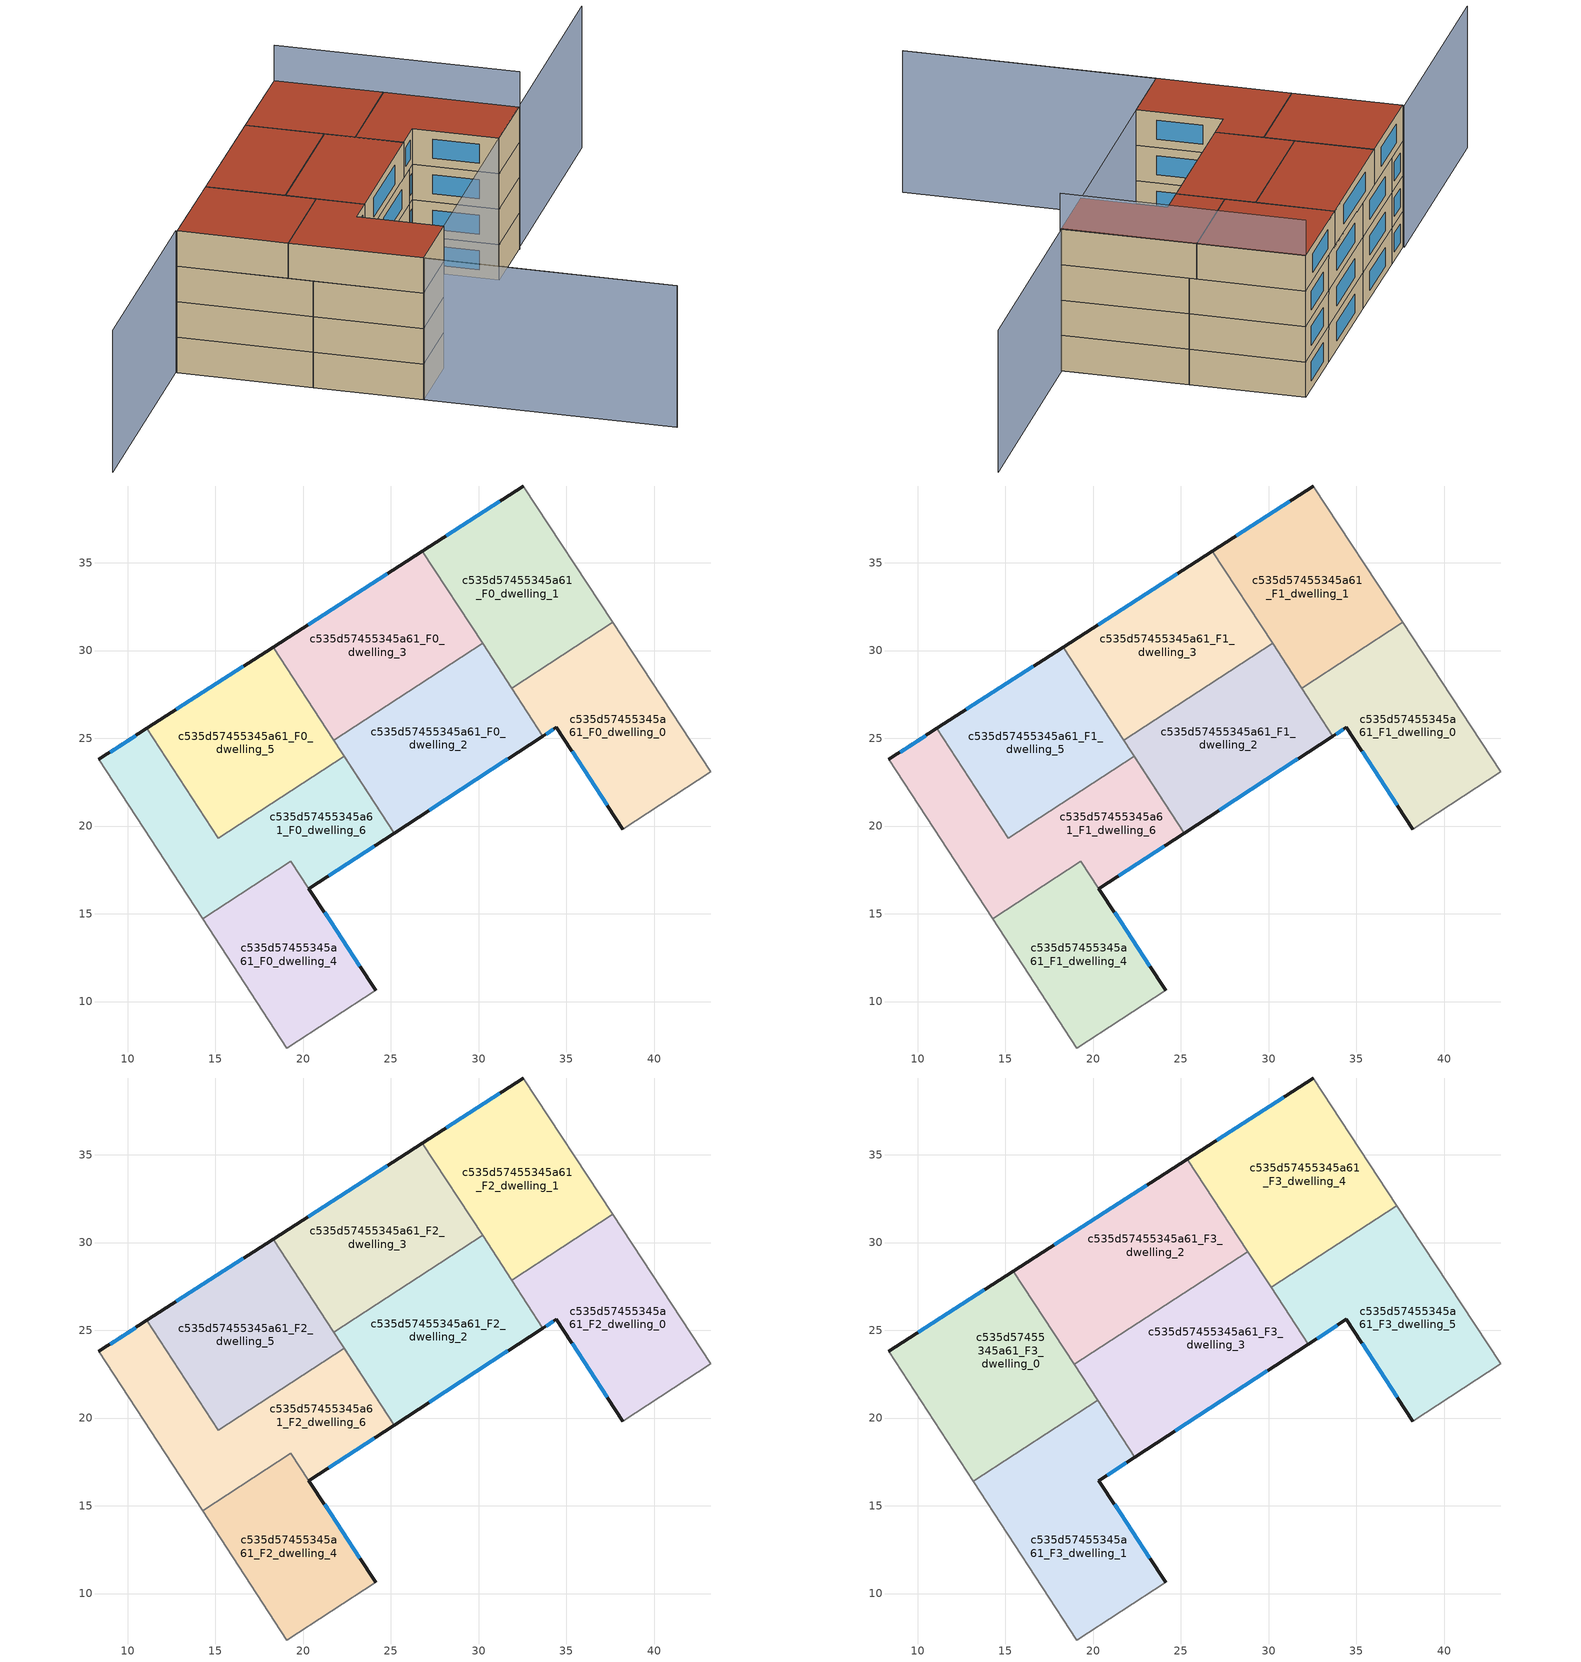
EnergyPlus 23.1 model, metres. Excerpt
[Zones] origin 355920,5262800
c535d57455345a61_F0_dwelling_0
 floor ground (EU_floor_Construction): 37.64,31.61 43.22,23.08 38.22,19.82 34.43,25.62 33.66,25.12 31.87,27.86 z0
 wall outside (EU_wall_Construction): 33.66,25.12 34.43,25.62 38.22,19.82 z0:3
 wall to c535d57455345a61_F0_dwelling_1 (EU_wall_Construction): 37.64,31.61 31.87,27.86 z0:3
 wall adiabatic (EU_wall_Construction): 38.22,19.82 43.22,23.08 37.64,31.61 z0:3
 wall to c535d57455345a61_F0_dwelling_2 (EU_wall_Construction): 31.87,27.86 33.66,25.12 z0:3
 window (EU_Window_Construction): 35.32,24.26 37.33,21.18 / 33.84,25.24 34.25,25.5 z0.7:2.3
c535d57455345a61_F0_dwelling_1
 floor ground (EU_floor_Construction): 32.55,39.38 37.64,31.61 31.87,27.86 26.79,35.67 z0
 wall outside (EU_wall_Construction): 32.55,39.38 26.79,35.67 z0:3
 wall adiabatic (EU_wall_Construction): 37.64,31.61 32.55,39.38 z0:3
 wall to c535d57455345a61_F0_dwelling_3 (EU_wall_Construction): 26.79,35.67 30.22,30.41 z0:3
 wall to c535d57455345a61_F0_dwelling_2 (EU_wall_Construction): 30.22,30.41 31.87,27.86 z0:3
 window (EU_Window_Construction): 31.2,38.51 28.14,36.54 z0.7:2.3
c535d57455345a61_F0_dwelling_2
 floor ground (EU_floor_Construction): 30.22,30.41 33.66,25.12 25.18,19.6 21.74,24.89 z0
 wall outside (EU_wall_Construction): 25.18,19.6 33.66,25.12 z0:3
 wall to c535d57455345a61_F0_dwelling_3 (EU_wall_Construction): 30.22,30.41 21.74,24.89 z0:3
 wall to c535d57455345a61_F0_dwelling_5 (EU_wall_Construction): 21.74,24.89 25.18,19.6 z0:3
 window (EU_Window_Construction): 27.17,20.9 31.67,23.82 z0.7:2.3
c535d57455345a61_F0_dwelling_3
 floor ground (EU_floor_Construction): 26.79,35.67 30.22,30.41 21.74,24.89 18.28,30.2 z0
 wall outside (EU_wall_Construction): 26.79,35.67 18.28,30.2 z0:3
 wall to c535d57455345a61_F0_dwelling_5 (EU_wall_Construction): 18.28,30.2 21.74,24.89 z0:3
 window (EU_Window_Construction): 24.79,34.39 20.28,31.48 z0.7:2.3
c535d57455345a61_F0_dwelling_4
 floor ground (EU_floor_Construction): 19.3,18 24.12,10.64 19.06,7.35 14.26,14.72 z0
 wall outside (EU_wall_Construction): 24.12,10.64 20.32,16.44 z0:3
 wall adiabatic (EU_wall_Construction): 14.26,14.72 19.06,7.35 24.12,10.64 z0:3
 wall to c535d57455345a61_F0_dwelling_6 (EU_wall_Construction): 20.32,16.44 19.3,18 14.26,14.72 z0:3
 window (EU_Window_Construction): 23.23,12 21.22,15.08 z0.7:2.3
c535d57455345a61_F0_dwelling_5
 floor ground (EU_floor_Construction): 18.28,30.2 22.34,23.97 15.17,19.3 11.09,25.57 z0
 wall outside (EU_wall_Construction): 18.28,30.2 11.09,25.57 z0:3
 wall to c535d57455345a61_F0_dwelling_6 (EU_wall_Construction): 11.09,25.57 15.17,19.3 22.34,23.97 25.18,19.6 z0:3
 window (EU_Window_Construction): 16.59,29.11 12.78,26.65 z0.7:2.3
c535d57455345a61_F0_dwelling_6
 floor ground (EU_floor_Construction): 22.34,23.97 25.18,19.6 20.33,16.44 19.3,18 14.26,14.72 8.35,23.81 11.09,25.57 15.17,19.3 z0
 wall outside (EU_wall_Construction): 11.09,25.57 8.35,23.81 / 20.33,16.44 25.18,19.6 z0:3
 wall adiabatic (EU_wall_Construction): 8.35,23.81 14.26,14.72 z0:3
 window (EU_Window_Construction): 10.44,25.15 8.99,24.22 / 21.47,17.18 24.04,18.86 z0.7:2.3
c535d57455345a61_F1_dwelling_0
 floor to c535d57455345a61_F0_dwelling_0 (EU_floor_Construction): 37.64,31.61 43.22,23.08 38.22,19.82 34.43,25.62 33.66,25.12 31.87,27.86 z3
 wall outside (EU_wall_Construction): 33.66,25.12 34.43,25.62 38.22,19.82 z3:6
 wall to c535d57455345a61_F1_dwelling_1 (EU_wall_Construction): 37.64,31.61 31.87,27.86 z3:6
 wall adiabatic (EU_wall_Construction): 38.22,19.82 43.22,23.08 37.64,31.61 z3:6
 wall to c535d57455345a61_F1_dwelling_2 (EU_wall_Construction): 31.87,27.86 33.66,25.12 z3:6
 window (EU_Window_Construction): 35.32,24.26 37.33,21.18 / 33.84,25.24 34.25,25.5 z3.7:5.3
c535d57455345a61_F1_dwelling_1
 floor to c535d57455345a61_F0_dwelling_1 (EU_floor_Construction): 32.55,39.38 37.64,31.61 31.87,27.86 26.79,35.67 z3
 wall outside (EU_wall_Construction): 32.55,39.38 26.79,35.67 z3:6
 wall adiabatic (EU_wall_Construction): 37.64,31.61 32.55,39.38 z3:6
 wall to c535d57455345a61_F1_dwelling_3 (EU_wall_Construction): 26.79,35.67 30.22,30.41 z3:6
 wall to c535d57455345a61_F1_dwelling_2 (EU_wall_Construction): 30.22,30.41 31.87,27.86 z3:6
 window (EU_Window_Construction): 31.2,38.51 28.14,36.54 z3.7:5.3
c535d57455345a61_F1_dwelling_2
 floor to c535d57455345a61_F0_dwelling_2 (EU_floor_Construction): 30.22,30.41 33.66,25.12 25.18,19.6 21.74,24.89 z3
 wall outside (EU_wall_Construction): 25.18,19.6 33.66,25.12 z3:6
 wall to c535d57455345a61_F1_dwelling_3 (EU_wall_Construction): 30.22,30.41 21.74,24.89 z3:6
 wall to c535d57455345a61_F1_dwelling_5 (EU_wall_Construction): 21.74,24.89 25.18,19.6 z3:6
 window (EU_Window_Construction): 27.17,20.9 31.67,23.82 z3.7:5.3
c535d57455345a61_F1_dwelling_3
 floor to c535d57455345a61_F0_dwelling_3 (EU_floor_Construction): 26.79,35.67 30.22,30.41 21.74,24.89 18.28,30.2 z3
 wall outside (EU_wall_Construction): 26.79,35.67 18.28,30.2 z3:6
 wall to c535d57455345a61_F1_dwelling_5 (EU_wall_Construction): 18.28,30.2 21.74,24.89 z3:6
 window (EU_Window_Construction): 24.79,34.39 20.28,31.48 z3.7:5.3
c535d57455345a61_F1_dwelling_4
 floor to c535d57455345a61_F0_dwelling_4 (EU_floor_Construction): 19.3,18 24.12,10.64 19.06,7.35 14.26,14.72 z3
 wall outside (EU_wall_Construction): 24.12,10.64 20.32,16.44 z3:6
 wall adiabatic (EU_wall_Construction): 14.26,14.72 19.06,7.35 24.12,10.64 z3:6
 wall to c535d57455345a61_F1_dwelling_6 (EU_wall_Construction): 20.32,16.44 19.3,18 14.26,14.72 z3:6
 window (EU_Window_Construction): 23.23,12 21.22,15.08 z3.7:5.3
c535d57455345a61_F1_dwelling_5
 floor to c535d57455345a61_F0_dwelling_5 (EU_floor_Construction): 18.28,30.2 22.34,23.97 15.17,19.3 11.09,25.57 z3
 wall outside (EU_wall_Construction): 18.28,30.2 11.09,25.57 z3:6
 wall to c535d57455345a61_F1_dwelling_6 (EU_wall_Construction): 11.09,25.57 15.17,19.3 22.34,23.97 25.18,19.6 z3:6
 window (EU_Window_Construction): 16.59,29.11 12.78,26.65 z3.7:5.3
c535d57455345a61_F1_dwelling_6
 floor to c535d57455345a61_F0_dwelling_6 (EU_floor_Construction): 22.34,23.97 25.18,19.6 20.33,16.44 19.3,18 14.26,14.72 8.35,23.81 11.09,25.57 15.17,19.3 z3
 wall outside (EU_wall_Construction): 11.09,25.57 8.35,23.81 / 20.33,16.44 25.18,19.6 z3:6
 wall adiabatic (EU_wall_Construction): 8.35,23.81 14.26,14.72 z3:6
 window (EU_Window_Construction): 10.44,25.15 8.99,24.22 / 21.47,17.18 24.04,18.86 z3.7:5.3
c535d57455345a61_F2_dwelling_0
 floor to c535d57455345a61_F1_dwelling_0 (EU_floor_Construction): 37.64,31.61 43.22,23.08 38.22,19.82 34.43,25.62 33.66,25.12 31.87,27.86 z6
 wall outside (EU_wall_Construction): 33.66,25.12 34.43,25.62 38.22,19.82 z6:9
 wall to c535d57455345a61_F2_dwelling_1 (EU_wall_Construction): 37.64,31.61 31.87,27.86 z6:9
 wall adiabatic (EU_wall_Construction): 38.22,19.82 43.22,23.08 37.64,31.61 z6:9
 wall to c535d57455345a61_F2_dwelling_2 (EU_wall_Construction): 31.87,27.86 33.66,25.12 z6:9
 window (EU_Window_Construction): 35.32,24.26 37.33,21.18 / 33.84,25.24 34.25,25.5 z6.7:8.3
c535d57455345a61_F2_dwelling_1
 floor to c535d57455345a61_F1_dwelling_1 (EU_floor_Construction): 32.55,39.38 37.64,31.61 31.87,27.86 26.79,35.67 z6
 wall outside (EU_wall_Construction): 32.55,39.38 26.79,35.67 z6:9
 wall adiabatic (EU_wall_Construction): 37.64,31.61 32.55,39.38 z6:9
 wall to c535d57455345a61_F2_dwelling_3 (EU_wall_Construction): 26.79,35.67 30.22,30.41 z6:9
 wall to c535d57455345a61_F2_dwelling_2 (EU_wall_Construction): 30.22,30.41 31.87,27.86 z6:9
 window (EU_Window_Construction): 31.2,38.51 28.14,36.54 z6.7:8.3
c535d57455345a61_F2_dwelling_2
 floor to c535d57455345a61_F1_dwelling_2 (EU_floor_Construction): 30.22,30.41 33.66,25.12 25.18,19.6 21.74,24.89 z6
 wall outside (EU_wall_Construction): 25.18,19.6 33.66,25.12 z6:9
 wall to c535d57455345a61_F2_dwelling_3 (EU_wall_Construction): 30.22,30.41 21.74,24.89 z6:9
 wall to c535d57455345a61_F2_dwelling_5 (EU_wall_Construction): 21.74,24.89 25.18,19.6 z6:9
 window (EU_Window_Construction): 27.17,20.9 31.67,23.82 z6.7:8.3
 ceiling adiabatic (EU_roof_Construction): 32.24,24.2 28.8,29.48 21.74,24.89 25.18,19.6 z9
c535d57455345a61_F2_dwelling_3
 floor to c535d57455345a61_F1_dwelling_3 (EU_floor_Construction): 26.79,35.67 30.22,30.41 21.74,24.89 18.28,30.2 z6
 wall outside (EU_wall_Construction): 26.79,35.67 18.28,30.2 z6:9
 wall to c535d57455345a61_F2_dwelling_5 (EU_wall_Construction): 18.28,30.2 21.74,24.89 z6:9
 window (EU_Window_Construction): 24.79,34.39 20.28,31.48 z6.7:8.3
 ceiling adiabatic (EU_roof_Construction): 28.8,29.49 21.74,24.89 29.83,30.15 z9
c535d57455345a61_F2_dwelling_4
 floor to c535d57455345a61_F1_dwelling_4 (EU_floor_Construction): 19.3,18 24.12,10.64 19.06,7.35 14.26,14.72 z6
 wall outside (EU_wall_Construction): 24.12,10.64 20.32,16.44 z6:9
 wall adiabatic (EU_wall_Construction): 14.26,14.72 19.06,7.35 24.12,10.64 z6:9
 wall to c535d57455345a61_F2_dwelling_6 (EU_wall_Construction): 20.32,16.44 19.3,18 14.26,14.72 z6:9
 window (EU_Window_Construction): 23.23,12 21.22,15.08 z6.7:8.3
c535d57455345a61_F2_dwelling_5
 floor to c535d57455345a61_F1_dwelling_5 (EU_floor_Construction): 18.28,30.2 22.34,23.97 15.17,19.3 11.09,25.57 z6
 wall outside (EU_wall_Construction): 18.28,30.2 11.09,25.57 z6:9
 wall to c535d57455345a61_F2_dwelling_6 (EU_wall_Construction): 11.09,25.57 15.17,19.3 22.34,23.97 25.18,19.6 z6:9
 window (EU_Window_Construction): 16.59,29.11 12.78,26.65 z6.7:8.3
c535d57455345a61_F2_dwelling_6
 floor to c535d57455345a61_F1_dwelling_6 (EU_floor_Construction): 22.34,23.97 25.18,19.6 20.33,16.44 19.3,18 14.26,14.72 8.35,23.81 11.09,25.57 15.17,19.3 z6
 wall outside (EU_wall_Construction): 11.09,25.57 8.35,23.81 / 20.33,16.44 25.18,19.6 z6:9
 wall adiabatic (EU_wall_Construction): 8.35,23.81 14.26,14.72 z6:9
 window (EU_Window_Construction): 10.44,25.15 8.99,24.22 / 21.47,17.18 24.04,18.86 z6.7:8.3
c535d57455345a61_F3_dwelling_0
 floor to c535d57455345a61_F2_dwelling_5 (EU_floor_Construction): 15.46,28.38 19.52,22.13 15.17,19.3 11.09,25.57 z9
 floor to c535d57455345a61_F2_dwelling_6 (EU_floor_Construction): 19.52,22.13 20.25,21.01 13.17,16.4 8.35,23.81 11.09,25.57 15.17,19.3 z9
 wall outside (EU_wall_Construction): 15.46,28.38 8.35,23.81 z9:12
 wall to c535d57455345a61_F3_dwelling_1 (EU_wall_Construction): 13.17,16.4 20.25,21.01 z9:12
 wall adiabatic (EU_wall_Construction): 8.35,23.81 13.17,16.4 z9:12
 wall to c535d57455345a61_F3_dwelling_2 (EU_wall_Construction): 18.92,23.06 15.46,28.38 z9:12
 wall to c535d57455345a61_F3_dwelling_3 (EU_wall_Construction): 20.25,21.01 18.92,23.06 z9:12
 window (EU_Window_Construction): 13.79,27.3 10.02,24.88 z9.7:11.3
 roof outside (EU_roof_Construction): 20.25,21.01 15.46,28.38 8.35,23.81 13.17,16.4 z12
c535d57455345a61_F3_dwelling_1
 floor to c535d57455345a61_F2_dwelling_4 (EU_floor_Construction): 19.3,18 24.12,10.64 19.06,7.35 14.26,14.72 z9
 floor to c535d57455345a61_F2_dwelling_6 (EU_floor_Construction): 20.25,21.01 22.36,17.77 20.33,16.44 19.3,18 14.26,14.72 13.17,16.4 z9
 wall outside (EU_wall_Construction): 24.12,10.64 20.33,16.44 22.36,17.77 z9:12
 wall adiabatic (EU_wall_Construction): 13.17,16.4 19.06,7.35 24.12,10.64 z9:12
 wall to c535d57455345a61_F3_dwelling_3 (EU_wall_Construction): 22.36,17.77 20.25,21.01 z9:12
 window (EU_Window_Construction): 20.8,16.75 21.88,17.45 / 23.23,12 21.22,15.08 z9.7:11.3
 roof outside (EU_roof_Construction): 24.12,10.64 20.33,16.44 22.36,17.77 20.25,21.01 13.17,16.4 19.06,7.35 z12
c535d57455345a61_F3_dwelling_2
 floor to c535d57455345a61_F2_dwelling_3 (EU_floor_Construction): 25.37,34.76 28.8,29.49 21.74,24.89 18.28,30.2 z9
 floor to c535d57455345a61_F2_dwelling_5 (EU_floor_Construction): 18.28,30.2 21.74,24.89 18.92,23.06 15.46,28.38 z9
 wall outside (EU_wall_Construction): 25.37,34.76 15.46,28.38 z9:12
 wall to c535d57455345a61_F3_dwelling_3 (EU_wall_Construction): 18.92,23.06 28.8,29.49 z9:12
 wall to c535d57455345a61_F3_dwelling_4 (EU_wall_Construction): 28.8,29.49 25.37,34.76 z9:12
 window (EU_Window_Construction): 23.04,33.26 17.78,29.88 z9.7:11.3
 roof outside (EU_roof_Construction): 28.8,29.49 25.37,34.76 15.46,28.38 18.92,23.06 z12
c535d57455345a61_F3_dwelling_3
 floor to c535d57455345a61_F2_dwelling_5 (EU_floor_Construction): 21.74,24.89 22.34,23.97 19.52,22.13 18.92,23.06 z9
 floor adiabatic (EU_floor_Construction): 28.8,29.49 32.24,24.2 25.18,19.6 21.74,24.89 z9
 floor to c535d57455345a61_F2_dwelling_6 (EU_floor_Construction): 22.34,23.97 25.18,19.6 22.36,17.77 19.52,22.13 z9
 wall outside (EU_wall_Construction): 22.36,17.77 32.24,24.2 z9:12
 wall to c535d57455345a61_F3_dwelling_5 (EU_wall_Construction): 32.24,24.2 30.13,27.44 z9:12
 wall to c535d57455345a61_F3_dwelling_4 (EU_wall_Construction): 30.13,27.44 28.8,29.49 z9:12
 window (EU_Window_Construction): 24.68,19.28 29.92,22.69 z9.7:11.3
 roof outside (EU_roof_Construction): 32.24,24.2 28.8,29.49 18.92,23.06 22.36,17.77 z12
c535d57455345a61_F3_dwelling_4
 floor to c535d57455345a61_F2_dwelling_1 (EU_floor_Construction): 32.55,39.38 37.31,32.11 31.55,28.36 26.79,35.67 z9
 floor to c535d57455345a61_F2_dwelling_3 (EU_floor_Construction): 26.79,35.67 30.22,30.41 28.8,29.49 25.37,34.76 z9
 floor to c535d57455345a61_F2_dwelling_2 (EU_floor_Construction): 30.22,30.41 31.55,28.36 30.13,27.44 28.8,29.48 z9
 wall outside (EU_wall_Construction): 32.55,39.38 25.37,34.76 z9:12
 wall adiabatic (EU_wall_Construction): 37.31,32.11 32.55,39.38 z9:12
 wall to c535d57455345a61_F3_dwelling_5 (EU_wall_Construction): 30.13,27.44 37.31,32.11 z9:12
 window (EU_Window_Construction): 30.86,38.29 27.05,35.84 z9.7:11.3
 roof outside (EU_roof_Construction): 37.31,32.11 32.55,39.38 25.37,34.76 30.13,27.44 z12
c535d57455345a61_F3_dwelling_5
 floor to c535d57455345a61_F2_dwelling_0 (EU_floor_Construction): 37.63,31.61 43.22,23.08 38.22,19.82 34.43,25.62 33.66,25.12 31.87,27.86 z9
 floor to c535d57455345a61_F2_dwelling_2 (EU_floor_Construction): 31.55,28.36 33.66,25.12 32.24,24.2 30.13,27.44 z9
 floor to c535d57455345a61_F2_dwelling_1 (EU_floor_Construction): 37.31,32.11 37.63,31.61 31.87,27.86 31.55,28.36 z9
 wall outside (EU_wall_Construction): 32.24,24.2 34.43,25.62 38.22,19.82 z9:12
 wall adiabatic (EU_wall_Construction): 38.22,19.82 43.22,23.08 37.31,32.11 z9:12
 window (EU_Window_Construction): 32.76,24.53 33.92,25.29 / 35.32,24.26 37.33,21.18 z9.7:11.3
 roof outside (EU_roof_Construction): 43.22,23.08 37.31,32.11 30.13,27.44 32.24,24.2 34.43,25.62 38.22,19.82 z12
shading: -7.65,13.51 8.3,23.89 / 8.3,23.89 30.05,-9.53 / 30.02,-9.51 19.02,7.32 / 19.02,7.32 59.34,33.69 z0:12; 43.2,23.02 32.55,39.38 z0:15
[Building]
EU S2 Campaign: North Axis=0; Terrain=City; Solar Distribution=FullExterior
[Site:Location]
Budapest.Ferenc.Liszt.Intl.AP: Latitude=47.437; Longitude=19.256; Time Zone=1; Elevation=185
[SizingPeriod:WeatherFileDays]
AnnualSizingPeriod: Begin Month=1; Begin Day of Month=1; End Month=12; End Day of Month=31; Day of Week for Start Day=Monday; Use Weather File Daylight Saving Period=No; Use Weather File Rain and Snow Indicators=No
[MATERIAL]
EU_InternalMass_Material: Roughness=MediumRough; Thickness=0.1; Conductivity=1; Density=1800; Specific Heat=900; Thermal Absorptance=0.9; Solar Absorptance=0.7; Visible Absorptance=0.7
[MATERIAL:NOMASS] Roughness=MediumRough; Thermal Absorptance=0.9; Solar Absorptance=0.7; Visible Absorptance=0.7
Name | Thermal Resistance
EU_wall_NoMass | 0.832559
EU_roof_NoMass | 1.39638
EU_floor_NoMass | 0.872794
[WINDOWMATERIAL:SIMPLEGLAZINGSYSTEM]
EU_Window_SimpleGlazing: UFactor=2.79869; Solar Heat Gain Coefficient=0.75; Visible Transmittance=0.75
[CONSTRUCTION]
EU_wall_Construction: EU_wall_NoMass
EU_roof_Construction: EU_roof_NoMass
EU_floor_Construction: EU_floor_NoMass
EU_Window_Construction: EU_Window_SimpleGlazing
EU_InternalMass_Construction: EU_InternalMass_Material
[ZONE] Type=1; Multiplier=1; Ceiling Height=autocalculate; Floor Area=autocalculate; Part of Total Floor Area=Yes
Name | Volume
c535d57455345a61_F0_dwelling_0; c535d57455345a61_F1_dwelling_0; c535d57455345a61_F2_dwelling_0; c535d57455345a61_F0_dwelling_3; c535d57455345a61_F1_dwelling_3; c535d57455345a61_F2_dwelling_3 | 191.469
c535d57455345a61_F3_dwelling_0 | 223.373
c535d57455345a61_F0_dwelling_1; c535d57455345a61_F1_dwelling_1; c535d57455345a61_F2_dwelling_1 | 191.453
c535d57455345a61_F3_dwelling_1 | 223.377
c535d57455345a61_F0_dwelling_2; c535d57455345a61_F1_dwelling_2; c535d57455345a61_F2_dwelling_2 | 191.457
c535d57455345a61_F3_dwelling_2 | 223.372
c535d57455345a61_F3_dwelling_3 | 223.348
c535d57455345a61_F0_dwelling_4; c535d57455345a61_F1_dwelling_4; c535d57455345a61_F2_dwelling_4 | 158.914
c535d57455345a61_F3_dwelling_4 | 223.38
c535d57455345a61_F0_dwelling_5; c535d57455345a61_F1_dwelling_5; c535d57455345a61_F2_dwelling_5 | 191.442
c535d57455345a61_F3_dwelling_5 | 223.379
c535d57455345a61_F0_dwelling_6; c535d57455345a61_F1_dwelling_6; c535d57455345a61_F2_dwelling_6 | 223.983
[INTERNALMASS] Construction=EU_InternalMass_Construction
Name | Zone or ZoneList | Surface Area
c535d57455345a61_F0_dwelling_0_EU_InternalMass | c535d57455345a61_F0_dwelling_0 | 63.8224
c535d57455345a61_F0_dwelling_1_EU_InternalMass | c535d57455345a61_F0_dwelling_1 | 63.8176
c535d57455345a61_F0_dwelling_2_EU_InternalMass | c535d57455345a61_F0_dwelling_2 | 63.8216
c535d57455345a61_F0_dwelling_3_EU_InternalMass | c535d57455345a61_F0_dwelling_3 | 63.8217
c535d57455345a61_F0_dwelling_4_EU_InternalMass | c535d57455345a61_F0_dwelling_4 | 52.9945
c535d57455345a61_F0_dwelling_5_EU_InternalMass | c535d57455345a61_F0_dwelling_5 | 63.8171
c535d57455345a61_F0_dwelling_6_EU_InternalMass | c535d57455345a61_F0_dwelling_6 | 74.6592
c535d57455345a61_F1_dwelling_0_EU_InternalMass | c535d57455345a61_F1_dwelling_0 | 63.8224
c535d57455345a61_F1_dwelling_1_EU_InternalMass | c535d57455345a61_F1_dwelling_1 | 63.8176
c535d57455345a61_F1_dwelling_2_EU_InternalMass | c535d57455345a61_F1_dwelling_2 | 63.8216
c535d57455345a61_F1_dwelling_3_EU_InternalMass | c535d57455345a61_F1_dwelling_3 | 63.8217
c535d57455345a61_F1_dwelling_4_EU_InternalMass | c535d57455345a61_F1_dwelling_4 | 52.9945
c535d57455345a61_F1_dwelling_5_EU_InternalMass | c535d57455345a61_F1_dwelling_5 | 63.8171
c535d57455345a61_F1_dwelling_6_EU_InternalMass | c535d57455345a61_F1_dwelling_6 | 74.6592
c535d57455345a61_F2_dwelling_0_EU_InternalMass | c535d57455345a61_F2_dwelling_0 | 63.8224
c535d57455345a61_F2_dwelling_1_EU_InternalMass | c535d57455345a61_F2_dwelling_1 | 63.8176
c535d57455345a61_F2_dwelling_2_EU_InternalMass | c535d57455345a61_F2_dwelling_2 | 63.8216
c535d57455345a61_F2_dwelling_3_EU_InternalMass | c535d57455345a61_F2_dwelling_3 | 63.8217
c535d57455345a61_F2_dwelling_4_EU_InternalMass | c535d57455345a61_F2_dwelling_4 | 52.9945
c535d57455345a61_F2_dwelling_5_EU_InternalMass | c535d57455345a61_F2_dwelling_5 | 63.8171
c535d57455345a61_F2_dwelling_6_EU_InternalMass | c535d57455345a61_F2_dwelling_6 | 74.6592
c535d57455345a61_F3_dwelling_0_EU_InternalMass | c535d57455345a61_F3_dwelling_0 | 74.4576
c535d57455345a61_F3_dwelling_1_EU_InternalMass | c535d57455345a61_F3_dwelling_1 | 74.4589
c535d57455345a61_F3_dwelling_2_EU_InternalMass | c535d57455345a61_F3_dwelling_2 | 74.4573
c535d57455345a61_F3_dwelling_3_EU_InternalMass | c535d57455345a61_F3_dwelling_3 | 74.4496
c535d57455345a61_F3_dwelling_4_EU_InternalMass | c535d57455345a61_F3_dwelling_4 | 74.46
c535d57455345a61_F3_dwelling_5_EU_InternalMass | c535d57455345a61_F3_dwelling_5 | 74.4597
[OTHEREQUIPMENT] Fuel Type=Electricity; Design Level Calculation Method=Watts/Area; Power per Zone Floor Area=1; Fraction Latent=0; Fraction Radiant=0; Fraction Lost=0; Carbon Dioxide Generation Rate=0; EndUse Subcategory=EU_Step8_InternalGains
Name | Zone or ZoneList or Space or SpaceList | Schedule
EU_Step8_InternalGain_c535d57455345a61_F0_dwelling_0_f000 | c535d57455345a61_F0_dwelling_0 | EU_Step8_GainSchedule_c535d57455345a61_F0_dwelling_0_f000
EU_Step8_InternalGain_c535d57455345a61_F0_dwelling_1_f000 | c535d57455345a61_F0_dwelling_1 | EU_Step8_GainSchedule_c535d57455345a61_F0_dwelling_1_f000
EU_Step8_InternalGain_c535d57455345a61_F0_dwelling_2_f000 | c535d57455345a61_F0_dwelling_2 | EU_Step8_GainSchedule_c535d57455345a61_F0_dwelling_2_f000
EU_Step8_InternalGain_c535d57455345a61_F0_dwelling_3_f000 | c535d57455345a61_F0_dwelling_3 | EU_Step8_GainSchedule_c535d57455345a61_F0_dwelling_3_f000
EU_Step8_InternalGain_c535d57455345a61_F0_dwelling_4_f000 | c535d57455345a61_F0_dwelling_4 | EU_Step8_GainSchedule_c535d57455345a61_F0_dwelling_4_f000
EU_Step8_InternalGain_c535d57455345a61_F0_dwelling_5_f000 | c535d57455345a61_F0_dwelling_5 | EU_Step8_GainSchedule_c535d57455345a61_F0_dwelling_5_f000
EU_Step8_InternalGain_c535d57455345a61_F0_dwelling_6_f000 | c535d57455345a61_F0_dwelling_6 | EU_Step8_GainSchedule_c535d57455345a61_F0_dwelling_6_f000
EU_Step8_InternalGain_c535d57455345a61_F1_dwelling_0_f000 | c535d57455345a61_F1_dwelling_0 | EU_Step8_GainSchedule_c535d57455345a61_F1_dwelling_0_f000
EU_Step8_InternalGain_c535d57455345a61_F1_dwelling_1_f000 | c535d57455345a61_F1_dwelling_1 | EU_Step8_GainSchedule_c535d57455345a61_F1_dwelling_1_f000
EU_Step8_InternalGain_c535d57455345a61_F1_dwelling_2_f000 | c535d57455345a61_F1_dwelling_2 | EU_Step8_GainSchedule_c535d57455345a61_F1_dwelling_2_f000
EU_Step8_InternalGain_c535d57455345a61_F1_dwelling_3_f000 | c535d57455345a61_F1_dwelling_3 | EU_Step8_GainSchedule_c535d57455345a61_F1_dwelling_3_f000
EU_Step8_InternalGain_c535d57455345a61_F1_dwelling_4_f000 | c535d57455345a61_F1_dwelling_4 | EU_Step8_GainSchedule_c535d57455345a61_F1_dwelling_4_f000
EU_Step8_InternalGain_c535d57455345a61_F1_dwelling_5_f000 | c535d57455345a61_F1_dwelling_5 | EU_Step8_GainSchedule_c535d57455345a61_F1_dwelling_5_f000
EU_Step8_InternalGain_c535d57455345a61_F1_dwelling_6_f000 | c535d57455345a61_F1_dwelling_6 | EU_Step8_GainSchedule_c535d57455345a61_F1_dwelling_6_f000
EU_Step8_InternalGain_c535d57455345a61_F2_dwelling_0_f000 | c535d57455345a61_F2_dwelling_0 | EU_Step8_GainSchedule_c535d57455345a61_F2_dwelling_0_f000
EU_Step8_InternalGain_c535d57455345a61_F2_dwelling_1_f000 | c535d57455345a61_F2_dwelling_1 | EU_Step8_GainSchedule_c535d57455345a61_F2_dwelling_1_f000
EU_Step8_InternalGain_c535d57455345a61_F2_dwelling_2_f000 | c535d57455345a61_F2_dwelling_2 | EU_Step8_GainSchedule_c535d57455345a61_F2_dwelling_2_f000
EU_Step8_InternalGain_c535d57455345a61_F2_dwelling_3_f000 | c535d57455345a61_F2_dwelling_3 | EU_Step8_GainSchedule_c535d57455345a61_F2_dwelling_3_f000
EU_Step8_InternalGain_c535d57455345a61_F2_dwelling_4_f000 | c535d57455345a61_F2_dwelling_4 | EU_Step8_GainSchedule_c535d57455345a61_F2_dwelling_4_f000
EU_Step8_InternalGain_c535d57455345a61_F2_dwelling_5_f000 | c535d57455345a61_F2_dwelling_5 | EU_Step8_GainSchedule_c535d57455345a61_F2_dwelling_5_f000
EU_Step8_InternalGain_c535d57455345a61_F2_dwelling_6_f000 | c535d57455345a61_F2_dwelling_6 | EU_Step8_GainSchedule_c535d57455345a61_F2_dwelling_6_f000
EU_Step8_InternalGain_c535d57455345a61_F3_dwelling_0_f000 | c535d57455345a61_F3_dwelling_0 | EU_Step8_GainSchedule_c535d57455345a61_F3_dwelling_0_f000
EU_Step8_InternalGain_c535d57455345a61_F3_dwelling_1_f000 | c535d57455345a61_F3_dwelling_1 | EU_Step8_GainSchedule_c535d57455345a61_F3_dwelling_1_f000
EU_Step8_InternalGain_c535d57455345a61_F3_dwelling_2_f000 | c535d57455345a61_F3_dwelling_2 | EU_Step8_GainSchedule_c535d57455345a61_F3_dwelling_2_f000
EU_Step8_InternalGain_c535d57455345a61_F3_dwelling_3_f000 | c535d57455345a61_F3_dwelling_3 | EU_Step8_GainSchedule_c535d57455345a61_F3_dwelling_3_f000
EU_Step8_InternalGain_c535d57455345a61_F3_dwelling_4_f000 | c535d57455345a61_F3_dwelling_4 | EU_Step8_GainSchedule_c535d57455345a61_F3_dwelling_4_f000
EU_Step8_InternalGain_c535d57455345a61_F3_dwelling_5_f000 | c535d57455345a61_F3_dwelling_5 | EU_Step8_GainSchedule_c535d57455345a61_F3_dwelling_5_f000
[ZONEVENTILATION:DESIGNFLOWRATE] Schedule=EU_AlwaysOn; Design Flow Rate Calculation Method=AirChanges/Hour; Air Changes per Hour=0.475469; Ventilation Type=Natural; Fan Pressure Rise=0; Fan Total Efficiency=1; Constant Term Coefficient=1; Temperature Term Coefficient=0; Velocity Term Coefficient=0; Velocity Squared Term Coefficient=0; Minimum Indoor Temperature=-100; Maximum Indoor Temperature=100; Delta Temperature=-100; Minimum Outdoor Temperature=-100; Maximum Outdoor Temperature=100; Maximum Wind Speed=40
Name | Zone or ZoneList or Space or SpaceList
EU_ConstantAir_c535d57455345a61_F0_dwelling_0 | c535d57455345a61_F0_dwelling_0
EU_ConstantAir_c535d57455345a61_F0_dwelling_1 | c535d57455345a61_F0_dwelling_1
EU_ConstantAir_c535d57455345a61_F0_dwelling_2 | c535d57455345a61_F0_dwelling_2
EU_ConstantAir_c535d57455345a61_F0_dwelling_3 | c535d57455345a61_F0_dwelling_3
EU_ConstantAir_c535d57455345a61_F0_dwelling_4 | c535d57455345a61_F0_dwelling_4
EU_ConstantAir_c535d57455345a61_F0_dwelling_5 | c535d57455345a61_F0_dwelling_5
EU_ConstantAir_c535d57455345a61_F0_dwelling_6 | c535d57455345a61_F0_dwelling_6
EU_ConstantAir_c535d57455345a61_F1_dwelling_0 | c535d57455345a61_F1_dwelling_0
EU_ConstantAir_c535d57455345a61_F1_dwelling_1 | c535d57455345a61_F1_dwelling_1
EU_ConstantAir_c535d57455345a61_F1_dwelling_2 | c535d57455345a61_F1_dwelling_2
EU_ConstantAir_c535d57455345a61_F1_dwelling_3 | c535d57455345a61_F1_dwelling_3
EU_ConstantAir_c535d57455345a61_F1_dwelling_4 | c535d57455345a61_F1_dwelling_4
EU_ConstantAir_c535d57455345a61_F1_dwelling_5 | c535d57455345a61_F1_dwelling_5
EU_ConstantAir_c535d57455345a61_F1_dwelling_6 | c535d57455345a61_F1_dwelling_6
EU_ConstantAir_c535d57455345a61_F2_dwelling_0 | c535d57455345a61_F2_dwelling_0
EU_ConstantAir_c535d57455345a61_F2_dwelling_1 | c535d57455345a61_F2_dwelling_1
EU_ConstantAir_c535d57455345a61_F2_dwelling_2 | c535d57455345a61_F2_dwelling_2
EU_ConstantAir_c535d57455345a61_F2_dwelling_3 | c535d57455345a61_F2_dwelling_3
EU_ConstantAir_c535d57455345a61_F2_dwelling_4 | c535d57455345a61_F2_dwelling_4
EU_ConstantAir_c535d57455345a61_F2_dwelling_5 | c535d57455345a61_F2_dwelling_5
EU_ConstantAir_c535d57455345a61_F2_dwelling_6 | c535d57455345a61_F2_dwelling_6
EU_ConstantAir_c535d57455345a61_F3_dwelling_0 | c535d57455345a61_F3_dwelling_0
EU_ConstantAir_c535d57455345a61_F3_dwelling_1 | c535d57455345a61_F3_dwelling_1
EU_ConstantAir_c535d57455345a61_F3_dwelling_2 | c535d57455345a61_F3_dwelling_2
EU_ConstantAir_c535d57455345a61_F3_dwelling_3 | c535d57455345a61_F3_dwelling_3
EU_ConstantAir_c535d57455345a61_F3_dwelling_4 | c535d57455345a61_F3_dwelling_4
EU_ConstantAir_c535d57455345a61_F3_dwelling_5 | c535d57455345a61_F3_dwelling_5
[HVACTEMPLATE:THERMOSTAT] Constant Heating Setpoint=20; Constant Cooling Setpoint=50
EU_HeatOnly_c535d57455345a61_F0_dwelling_0; EU_HeatOnly_c535d57455345a61_F0_dwelling_1; EU_HeatOnly_c535d57455345a61_F0_dwelling_2; EU_HeatOnly_c535d57455345a61_F0_dwelling_3; EU_HeatOnly_c535d57455345a61_F0_dwelling_4; EU_HeatOnly_c535d57455345a61_F0_dwelling_5; EU_HeatOnly_c535d57455345a61_F0_dwelling_6; EU_HeatOnly_c535d57455345a61_F1_dwelling_0; EU_HeatOnly_c535d57455345a61_F1_dwelling_1; EU_HeatOnly_c535d57455345a61_F1_dwelling_2; EU_HeatOnly_c535d57455345a61_F1_dwelling_3; EU_HeatOnly_c535d57455345a61_F1_dwelling_4; EU_HeatOnly_c535d57455345a61_F1_dwelling_5; EU_HeatOnly_c535d57455345a61_F1_dwelling_6; EU_HeatOnly_c535d57455345a61_F2_dwelling_0; EU_HeatOnly_c535d57455345a61_F2_dwelling_1; EU_HeatOnly_c535d57455345a61_F2_dwelling_2; EU_HeatOnly_c535d57455345a61_F2_dwelling_3; EU_HeatOnly_c535d57455345a61_F2_dwelling_4; EU_HeatOnly_c535d57455345a61_F2_dwelling_5; EU_HeatOnly_c535d57455345a61_F2_dwelling_6; EU_HeatOnly_c535d57455345a61_F3_dwelling_0; EU_HeatOnly_c535d57455345a61_F3_dwelling_1; EU_HeatOnly_c535d57455345a61_F3_dwelling_2; EU_HeatOnly_c535d57455345a61_F3_dwelling_3; EU_HeatOnly_c535d57455345a61_F3_dwelling_4; EU_HeatOnly_c535d57455345a61_F3_dwelling_5
[HVACTEMPLATE:ZONE:IDEALLOADSAIRSYSTEM] System Availability Schedule=EU_AlwaysOn; Maximum Heating Supply Air Temperature=50; Minimum Cooling Supply Air Temperature=13; Maximum Heating Supply Air Humidity Ratio=0.0156; Minimum Cooling Supply Air Humidity Ratio=0.0077; Heating Limit=NoLimit; Cooling Limit=NoLimit; Heating Availability Schedule=EU_AlwaysOn; Cooling Availability Schedule=EU_CoolingOff; Dehumidification Control Type=ConstantSensibleHeatRatio; Cooling Sensible Heat Ratio=0.7; Dehumidification Setpoint=60; Humidification Control Type=None; Humidification Setpoint=30; Outdoor Air Method=None; Outdoor Air Flow Rate per Person=0.00944; Outdoor Air Flow Rate per Zone Floor Area=0; Outdoor Air Flow Rate per Zone=0; Demand Controlled Ventilation Type=None; Outdoor Air Economizer Type=NoEconomizer; Heat Recovery Type=None; Sensible Heat Recovery Effectiveness=0.7; Latent Heat Recovery Effectiveness=0.65
Name | Template Thermostat
c535d57455345a61_F0_dwelling_0 | EU_HeatOnly_c535d57455345a61_F0_dwelling_0
c535d57455345a61_F0_dwelling_1 | EU_HeatOnly_c535d57455345a61_F0_dwelling_1
c535d57455345a61_F0_dwelling_2 | EU_HeatOnly_c535d57455345a61_F0_dwelling_2
c535d57455345a61_F0_dwelling_3 | EU_HeatOnly_c535d57455345a61_F0_dwelling_3
c535d57455345a61_F0_dwelling_4 | EU_HeatOnly_c535d57455345a61_F0_dwelling_4
c535d57455345a61_F0_dwelling_5 | EU_HeatOnly_c535d57455345a61_F0_dwelling_5
c535d57455345a61_F0_dwelling_6 | EU_HeatOnly_c535d57455345a61_F0_dwelling_6
c535d57455345a61_F1_dwelling_0 | EU_HeatOnly_c535d57455345a61_F1_dwelling_0
c535d57455345a61_F1_dwelling_1 | EU_HeatOnly_c535d57455345a61_F1_dwelling_1
c535d57455345a61_F1_dwelling_2 | EU_HeatOnly_c535d57455345a61_F1_dwelling_2
c535d57455345a61_F1_dwelling_3 | EU_HeatOnly_c535d57455345a61_F1_dwelling_3
c535d57455345a61_F1_dwelling_4 | EU_HeatOnly_c535d57455345a61_F1_dwelling_4
c535d57455345a61_F1_dwelling_5 | EU_HeatOnly_c535d57455345a61_F1_dwelling_5
c535d57455345a61_F1_dwelling_6 | EU_HeatOnly_c535d57455345a61_F1_dwelling_6
c535d57455345a61_F2_dwelling_0 | EU_HeatOnly_c535d57455345a61_F2_dwelling_0
c535d57455345a61_F2_dwelling_1 | EU_HeatOnly_c535d57455345a61_F2_dwelling_1
c535d57455345a61_F2_dwelling_2 | EU_HeatOnly_c535d57455345a61_F2_dwelling_2
c535d57455345a61_F2_dwelling_3 | EU_HeatOnly_c535d57455345a61_F2_dwelling_3
c535d57455345a61_F2_dwelling_4 | EU_HeatOnly_c535d57455345a61_F2_dwelling_4
c535d57455345a61_F2_dwelling_5 | EU_HeatOnly_c535d57455345a61_F2_dwelling_5
c535d57455345a61_F2_dwelling_6 | EU_HeatOnly_c535d57455345a61_F2_dwelling_6
c535d57455345a61_F3_dwelling_0 | EU_HeatOnly_c535d57455345a61_F3_dwelling_0
c535d57455345a61_F3_dwelling_1 | EU_HeatOnly_c535d57455345a61_F3_dwelling_1
c535d57455345a61_F3_dwelling_2 | EU_HeatOnly_c535d57455345a61_F3_dwelling_2
c535d57455345a61_F3_dwelling_3 | EU_HeatOnly_c535d57455345a61_F3_dwelling_3
c535d57455345a61_F3_dwelling_4 | EU_HeatOnly_c535d57455345a61_F3_dwelling_4
c535d57455345a61_F3_dwelling_5 | EU_HeatOnly_c535d57455345a61_F3_dwelling_5
[SIZING:ZONE] Zone Cooling Design Supply Air Temperature Input Method=SupplyAirTemperature; Zone Cooling Design Supply Air Temperature=13; Zone Heating Design Supply Air Temperature Input Method=SupplyAirTemperature; Zone Heating Design Supply Air Temperature=50; Zone Cooling Design Supply Air Humidity Ratio=0.008; Zone Heating Design Supply Air Humidity Ratio=0.008; Cooling Design Air Flow Method=DesignDay; Cooling Design Air Flow Rate=0; Cooling Minimum Air Flow per Zone Floor Area=0.000762; Cooling Minimum Air Flow=0; Cooling Minimum Air Flow Fraction=0.2; Heating Design Air Flow Method=DesignDay; Heating Design Air Flow Rate=0; Heating Maximum Air Flow per Zone Floor Area=0.002032; Heating Maximum Air Flow=0.141576; Heating Maximum Air Flow Fraction=0.3; Account for Dedicated Outdoor Air System=No; Dedicated Outdoor Air System Control Strategy=NeutralSupplyAir; Dedicated Outdoor Air Low Setpoint Temperature for Design=autosize; Dedicated Outdoor Air High Setpoint Temperature for Design=autosize; Zone Load Sizing Method=Sensible Load Only No Latent Load; Zone Latent Cooling Design Supply Air Humidity Ratio Input Method=HumidityRatioDifference; Zone Cooling Design Supply Air Humidity Ratio Difference=0.005; Zone Latent Heating Design Supply Air Humidity Ratio Input Method=HumidityRatioDifference; Zone Humidification Design Supply Air Humidity Ratio Difference=0.005
c535d57455345a61_F0_dwelling_0; c535d57455345a61_F0_dwelling_1; c535d57455345a61_F0_dwelling_2; c535d57455345a61_F0_dwelling_3; c535d57455345a61_F0_dwelling_4; c535d57455345a61_F0_dwelling_5; c535d57455345a61_F0_dwelling_6; c535d57455345a61_F1_dwelling_0; c535d57455345a61_F1_dwelling_1; c535d57455345a61_F1_dwelling_2; c535d57455345a61_F1_dwelling_3; c535d57455345a61_F1_dwelling_4; c535d57455345a61_F1_dwelling_5; c535d57455345a61_F1_dwelling_6; c535d57455345a61_F2_dwelling_0; c535d57455345a61_F2_dwelling_1; c535d57455345a61_F2_dwelling_2; c535d57455345a61_F2_dwelling_3; c535d57455345a61_F2_dwelling_4; c535d57455345a61_F2_dwelling_5; c535d57455345a61_F2_dwelling_6; c535d57455345a61_F3_dwelling_0; c535d57455345a61_F3_dwelling_1; c535d57455345a61_F3_dwelling_2; c535d57455345a61_F3_dwelling_3; c535d57455345a61_F3_dwelling_4; c535d57455345a61_F3_dwelling_5
[SCHEDULE:CONSTANT]
Name | Hourly Value
EU_AlwaysOn | 1
EU_CoolingOff | 0
[SCHEDULE:FILE] Column Number=1; Rows to Skip at Top=0; Number of Hours of Data=8760; Column Separator=Comma; Interpolate to Timestep=No; Minutes per Item=60; Adjust Schedule for Daylight Savings=Yes
Name | File
EU_Step8_GainSchedule_c535d57455345a61_F0_dwelling_0_f000 | ../../schedules/c535d57455345a61/c535d57455345a61_F0_dwelling_0_f000_gain.csv
EU_Step8_GainSchedule_c535d57455345a61_F0_dwelling_1_f000 | ../../schedules/c535d57455345a61/c535d57455345a61_F0_dwelling_1_f000_gain.csv
EU_Step8_GainSchedule_c535d57455345a61_F0_dwelling_2_f000 | ../../schedules/c535d57455345a61/c535d57455345a61_F0_dwelling_2_f000_gain.csv
EU_Step8_GainSchedule_c535d57455345a61_F0_dwelling_3_f000 | ../../schedules/c535d57455345a61/c535d57455345a61_F0_dwelling_3_f000_gain.csv
EU_Step8_GainSchedule_c535d57455345a61_F0_dwelling_4_f000 | ../../schedules/c535d57455345a61/c535d57455345a61_F0_dwelling_4_f000_gain.csv
EU_Step8_GainSchedule_c535d57455345a61_F0_dwelling_5_f000 | ../../schedules/c535d57455345a61/c535d57455345a61_F0_dwelling_5_f000_gain.csv
EU_Step8_GainSchedule_c535d57455345a61_F0_dwelling_6_f000 | ../../schedules/c535d57455345a61/c535d57455345a61_F0_dwelling_6_f000_gain.csv
EU_Step8_GainSchedule_c535d57455345a61_F1_dwelling_0_f000 | ../../schedules/c535d57455345a61/c535d57455345a61_F1_dwelling_0_f000_gain.csv
EU_Step8_GainSchedule_c535d57455345a61_F1_dwelling_1_f000 | ../../schedules/c535d57455345a61/c535d57455345a61_F1_dwelling_1_f000_gain.csv
EU_Step8_GainSchedule_c535d57455345a61_F1_dwelling_2_f000 | ../../schedules/c535d57455345a61/c535d57455345a61_F1_dwelling_2_f000_gain.csv
EU_Step8_GainSchedule_c535d57455345a61_F1_dwelling_3_f000 | ../../schedules/c535d57455345a61/c535d57455345a61_F1_dwelling_3_f000_gain.csv
EU_Step8_GainSchedule_c535d57455345a61_F1_dwelling_4_f000 | ../../schedules/c535d57455345a61/c535d57455345a61_F1_dwelling_4_f000_gain.csv
EU_Step8_GainSchedule_c535d57455345a61_F1_dwelling_5_f000 | ../../schedules/c535d57455345a61/c535d57455345a61_F1_dwelling_5_f000_gain.csv
EU_Step8_GainSchedule_c535d57455345a61_F1_dwelling_6_f000 | ../../schedules/c535d57455345a61/c535d57455345a61_F1_dwelling_6_f000_gain.csv
EU_Step8_GainSchedule_c535d57455345a61_F2_dwelling_0_f000 | ../../schedules/c535d57455345a61/c535d57455345a61_F2_dwelling_0_f000_gain.csv
EU_Step8_GainSchedule_c535d57455345a61_F2_dwelling_1_f000 | ../../schedules/c535d57455345a61/c535d57455345a61_F2_dwelling_1_f000_gain.csv
EU_Step8_GainSchedule_c535d57455345a61_F2_dwelling_2_f000 | ../../schedules/c535d57455345a61/c535d57455345a61_F2_dwelling_2_f000_gain.csv
EU_Step8_GainSchedule_c535d57455345a61_F2_dwelling_3_f000 | ../../schedules/c535d57455345a61/c535d57455345a61_F2_dwelling_3_f000_gain.csv
EU_Step8_GainSchedule_c535d57455345a61_F2_dwelling_4_f000 | ../../schedules/c535d57455345a61/c535d57455345a61_F2_dwelling_4_f000_gain.csv
EU_Step8_GainSchedule_c535d57455345a61_F2_dwelling_5_f000 | ../../schedules/c535d57455345a61/c535d57455345a61_F2_dwelling_5_f000_gain.csv
EU_Step8_GainSchedule_c535d57455345a61_F2_dwelling_6_f000 | ../../schedules/c535d57455345a61/c535d57455345a61_F2_dwelling_6_f000_gain.csv
EU_Step8_GainSchedule_c535d57455345a61_F3_dwelling_0_f000 | ../../schedules/c535d57455345a61/c535d57455345a61_F3_dwelling_0_f000_gain.csv
EU_Step8_GainSchedule_c535d57455345a61_F3_dwelling_1_f000 | ../../schedules/c535d57455345a61/c535d57455345a61_F3_dwelling_1_f000_gain.csv
EU_Step8_GainSchedule_c535d57455345a61_F3_dwelling_2_f000 | ../../schedules/c535d57455345a61/c535d57455345a61_F3_dwelling_2_f000_gain.csv
EU_Step8_GainSchedule_c535d57455345a61_F3_dwelling_3_f000 | ../../schedules/c535d57455345a61/c535d57455345a61_F3_dwelling_3_f000_gain.csv
EU_Step8_GainSchedule_c535d57455345a61_F3_dwelling_4_f000 | ../../schedules/c535d57455345a61/c535d57455345a61_F3_dwelling_4_f000_gain.csv
EU_Step8_GainSchedule_c535d57455345a61_F3_dwelling_5_f000 | ../../schedules/c535d57455345a61/c535d57455345a61_F3_dwelling_5_f000_gain.csv
